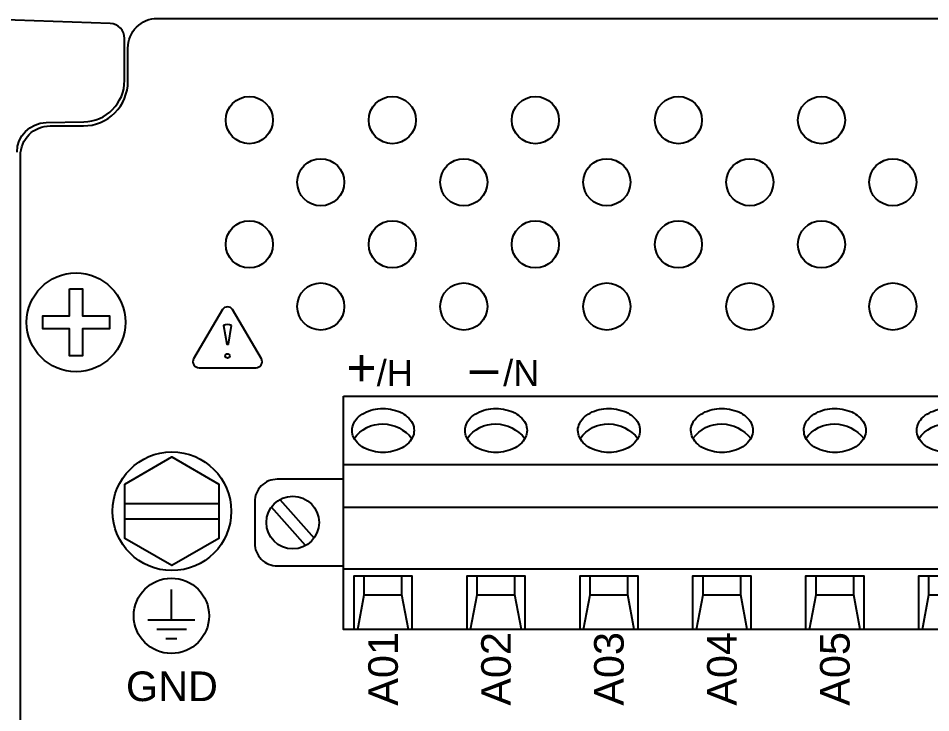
# Model space of a CAD drawing. Extents: x 1 to 47, y 1 to 35.
# Drawn here: x 39.383 to 41.806, y 15.219 to 17.063 of the extents above; entities that cross this region are included whole.
import ezdxf

# ---------------------------------------------------------------- set-up
doc = ezdxf.new("R2010")
doc.units = 0
doc.header["$MEASUREMENT"] = 0
for name, color, linetype in [('10_00______DWG_', 7, 'CONTINUOUS'), ('9_02__1__21_UNIVERSAL_BINA', 7, 'CONTINUOUS'), ('9_03__2__42_UNIVERSAL_BINA', 7, 'CONTINUOUS'), ('9_04__3__63_UNIVERSAL_BINA', 7, 'CONTINUOUS'), ('9_05__4__84_UNIVERSAL_BINA', 7, 'CONTINUOUS'), ('9_06__5__21_UNIVERSAL_BINA', 7, 'CONTINUOUS'), ('9_07__6__21_UNIVERSAL_BINA', 7, 'CONTINUOUS'), ('9_08__7__21_UNIVERSAL_BINA', 7, 'CONTINUOUS'), ('9_09__8__42_UNIVERSAL_BINA', 7, 'CONTINUOUS'), ('9_10__9__42_UNIVERSAL_BINA', 7, 'CONTINUOUS'), ('9_11__A__63_UNIVERSAL_BINA', 7, 'CONTINUOUS'), ('9_12__B__12_ELECTROMECHANI', 7, 'CONTINUOUS'), ('9_13__C__24_ELECTROMECHANI', 7, 'CONTINUOUS'), ('9_14__D__36_ELECTROMECHANI', 7, 'CONTINUOUS'), ('9_15__E__48_ELECTROMECHANI', 7, 'CONTINUOUS')]:
    doc.layers.add(name, color=color, linetype=linetype)
doc.styles.add('ARIAL', font='arial.ttf')

msp = doc.modelspace()

# ---------------------------------------------------------------- linework, layer by layer
at = {"layer": '10_00______DWG_'}
for points in [[(39.7527, 17.0629), (44.4181, 17.0629, -0.414214), (44.4968, 16.9841), (44.4968, 16.8956, 0.414214), (44.6149, 16.7775), (44.7035, 16.7775, -0.414214), (44.7822, 16.6987), (44.7822, 10.1436, -0.414214), (44.7035, 10.0649), (44.6149, 10.0649, 0.414214), (44.4968, 9.9467), (44.4968, 9.8582, -0.414214), (44.4181, 9.7794), (39.7527, 9.7794, -0.414214), (39.674, 9.8582), (39.674, 9.9467, 0.414214), (39.5558, 10.0649), (39.4673, 10.0649, -0.414214), (39.3885, 10.1436), (39.3885, 16.6987, -0.414214), (39.4673, 16.7775), (39.5558, 16.7775, 0.414214), (39.674, 16.8956), (39.674, 16.9841, -0.414214)], [(39.9251, 16.2898), (39.8486, 16.1591, 0.555022), (39.863, 16.1351), (40.0142, 16.1351, 0.555022), (40.0285, 16.1591), (39.952, 16.2898, 0.531445)], [(39.9489, 16.2473, 0.299493), (39.9283, 16.2473), (39.9363, 16.1983), (39.9369, 16.1977), (39.9402, 16.1977), (39.9408, 16.1983), (39.9489, 16.2473)], [(40.2694, 15.9736, -0.203751), (40.291, 16.0083, -0.133265), (40.3381, 16.0263, -0.119641), (40.3909, 16.0201, -0.162293), (40.4272, 15.9922, -0.234436), (40.4316, 15.9545, -0.182264), (40.4023, 15.9228, -0.124648), (40.3517, 15.9105, -0.124648), (40.301, 15.9228, -0.184228), (40.2717, 15.9545, -0.072555)], [(40.5694, 15.9736, -0.203751), (40.591, 16.0083, -0.133265), (40.6381, 16.0263, -0.119641), (40.6909, 16.0201, -0.162293), (40.7272, 15.9922, -0.234436), (40.7316, 15.9545, -0.182264), (40.7023, 15.9228, -0.124648), (40.6517, 15.9105, -0.124648), (40.601, 15.9228, -0.184228), (40.5717, 15.9545, -0.072555)], [(40.8694, 15.9736, -0.203751), (40.891, 16.0083, -0.133265), (40.9381, 16.0263, -0.119641), (40.9909, 16.0201, -0.162293), (41.0272, 15.9922, -0.234436), (41.0316, 15.9545, -0.182264), (41.0023, 15.9228, -0.124648), (40.9517, 15.9105, -0.124648), (40.901, 15.9228, -0.184228), (40.8717, 15.9545, -0.072555)], [(41.1694, 15.9736, -0.203751), (41.191, 16.0083, -0.133265), (41.2381, 16.0263, -0.119641), (41.2909, 16.0201, -0.162293), (41.3272, 15.9922, -0.234436), (41.3316, 15.9545, -0.182264), (41.3023, 15.9228, -0.124648), (41.2517, 15.9105, -0.124648), (41.201, 15.9228, -0.184228), (41.1717, 15.9545, -0.072555)], [(41.4694, 15.9736, -0.203751), (41.491, 16.0083, -0.133265), (41.5381, 16.0263, -0.119641), (41.5909, 16.0201, -0.162293), (41.6272, 15.9922, -0.234436), (41.6316, 15.9545, -0.182264), (41.6023, 15.9228, -0.124648), (41.5517, 15.9105, -0.124648), (41.501, 15.9228, -0.184228), (41.4717, 15.9545, -0.072555)], [(41.7694, 15.9736, -0.203751), (41.791, 16.0083, -0.133265), (41.8381, 16.0263, -0.119641), (41.8909, 16.0201, -0.162293), (41.9272, 15.9922, -0.234436), (41.9316, 15.9545, -0.182264), (41.9023, 15.9228, -0.124648), (41.8517, 15.9105, -0.124648), (41.801, 15.9228, -0.184228), (41.7717, 15.9545, -0.072555)]]:
    msp.add_lwpolyline(points, format="xyb", close=True, dxfattribs=at)
for points in [[(39.5187, 16.3445), (39.5537, 16.3445), (39.5537, 16.2734), (39.6248, 16.2734), (39.6248, 16.2384), (39.5537, 16.2384), (39.5537, 16.1673), (39.5187, 16.1673), (39.5187, 16.2384), (39.4476, 16.2384), (39.4476, 16.2734), (39.5187, 16.2734)], [(40.2467, 16.0603), (41.9567, 16.0603), (41.9567, 15.4403), (40.2467, 15.4403)], [(39.6659, 15.8264), (39.7909, 15.8986), (39.9159, 15.8264), (39.9159, 15.6821), (39.7909, 15.6099), (39.6659, 15.6821)]]:
    msp.add_lwpolyline(points, close=True, dxfattribs=at)
for points in [[(40.2749, 15.9477, -0.246683), (40.3514, 15.9863, -0.217208), (40.4285, 15.9478)], [(40.5749, 15.9477, -0.246683), (40.6514, 15.9863, -0.217208), (40.7285, 15.9478)], [(40.8749, 15.9477, -0.246683), (40.9514, 15.9863, -0.217208), (41.0285, 15.9478)], [(41.1749, 15.9477, -0.246683), (41.2514, 15.9863, -0.217208), (41.3285, 15.9478)], [(41.4749, 15.9477, -0.246683), (41.5514, 15.9863, -0.217208), (41.6285, 15.9478)], [(41.7749, 15.9477, -0.246683), (41.8514, 15.9863, -0.217208), (41.9285, 15.9478)], [(40.2467, 15.8393), (40.0707, 15.8393, 0.414214), (40.0107, 15.7793), (40.0107, 15.6693, 0.414214), (40.0707, 15.6093), (40.2467, 15.6093)]]:
    msp.add_lwpolyline(points, format="xyb", dxfattribs=at)
for points in [[(41.9567, 15.8773), (40.2467, 15.8773)], [(40.0775, 15.7854), (40.1683, 15.6831)], [(39.9159, 15.7742), (39.6659, 15.7742)], [(40.1458, 15.6632), (40.055, 15.7655)], [(41.9567, 15.7643), (40.2467, 15.7643)], [(39.6659, 15.7342), (39.9159, 15.7342)], [(41.9567, 15.6003), (40.2467, 15.6003)], [(40.2749, 15.4403), (40.2749, 15.5826), (40.4284, 15.5826), (40.4284, 15.4403)], [(40.2843, 15.4403), (40.3017, 15.5322), (40.3017, 15.5826)], [(40.419, 15.4403), (40.4017, 15.5322), (40.4017, 15.5826)], [(40.5749, 15.4403), (40.5749, 15.5826), (40.7284, 15.5826), (40.7284, 15.4403)], [(40.5843, 15.4403), (40.6017, 15.5322), (40.6017, 15.5826)], [(40.719, 15.4403), (40.7017, 15.5322), (40.7017, 15.5826)], [(40.8749, 15.4403), (40.8749, 15.5826), (41.0284, 15.5826), (41.0284, 15.4403)], [(40.8843, 15.4403), (40.9017, 15.5322), (40.9017, 15.5826)], [(41.019, 15.4403), (41.0017, 15.5322), (41.0017, 15.5826)], [(41.1749, 15.4403), (41.1749, 15.5826), (41.3284, 15.5826), (41.3284, 15.4403)], [(41.1843, 15.4403), (41.2017, 15.5322), (41.2017, 15.5826)], [(41.319, 15.4403), (41.3017, 15.5322), (41.3017, 15.5826)], [(41.4749, 15.4403), (41.4749, 15.5826), (41.6284, 15.5826), (41.6284, 15.4403)], [(41.4843, 15.4403), (41.5017, 15.5322), (41.5017, 15.5826)], [(41.619, 15.4403), (41.6017, 15.5322), (41.6017, 15.5826)], [(41.7749, 15.4403), (41.7749, 15.5826), (41.9284, 15.5826), (41.9284, 15.4403)], [(41.7843, 15.4403), (41.8017, 15.5322), (41.8017, 15.5826)], [(39.7895, 15.4665), (39.7895, 15.5465)], [(40.3017, 15.5322), (40.4017, 15.5322)], [(40.6017, 15.5322), (40.7017, 15.5322)], [(40.9017, 15.5322), (41.0017, 15.5322)], [(41.2017, 15.5322), (41.3017, 15.5322)], [(41.5017, 15.5322), (41.6017, 15.5322)], [(41.8017, 15.5322), (41.9017, 15.5322)], [(39.7272, 15.4665), (39.8518, 15.4665)], [(39.7507, 15.4415), (39.8295, 15.4415)], [(39.7751, 15.4165), (39.804, 15.4165)]]:
    msp.add_lwpolyline(points, dxfattribs=at)
for centre, radius in [((39.9964, 16.7928), 0.0626), ((40.3763, 16.7928), 0.0626), ((40.7562, 16.7928), 0.0626), ((41.1362, 16.7928), 0.0626), ((41.5161, 16.7928), 0.0626), ((40.1862, 16.6278), 0.0626), ((40.5661, 16.6278), 0.0626), ((40.946, 16.6278), 0.0626), ((41.3259, 16.6278), 0.0626), ((41.7058, 16.6278), 0.0626), ((39.9964, 16.4629), 0.0626), ((40.3763, 16.4629), 0.0626), ((40.7562, 16.4629), 0.0626), ((41.1362, 16.4629), 0.0626), ((41.5161, 16.4629), 0.0626), ((39.5362, 16.2559), 0.1312), ((40.1862, 16.2979), 0.0626), ((40.5661, 16.2979), 0.0626), ((40.946, 16.2979), 0.0626), ((41.3259, 16.2979), 0.0626), ((41.7058, 16.2979), 0.0626), ((39.9386, 16.1667), 0.0059), ((39.7909, 15.7542), 0.1575), ((40.1117, 15.7243), 0.07), ((39.7895, 15.4767), 0.1)]:
    msp.add_circle(centre, radius, dxfattribs=at)
at = {"layer": '9_02__1__21_UNIVERSAL_BINA'}
msp.add_lwpolyline([(39.3795, 16.7075, -0.409111), (39.4569, 16.7863), (39.5566, 16.788, 0.409111), (39.665, 16.8982), (39.665, 17.0097, 0.404026), (39.627, 17.049), (39.222, 17.0632)], format="xyb", dxfattribs=at)
at = {"layer": '9_03__2__42_UNIVERSAL_BINA'}
msp.add_lwpolyline([(39.3795, 16.7075, -0.409111), (39.4569, 16.7863), (39.5566, 16.788, 0.409111), (39.665, 16.8982), (39.665, 17.0097, 0.404026), (39.627, 17.049), (39.222, 17.0632)], format="xyb", dxfattribs=at)
at = {"layer": '9_04__3__63_UNIVERSAL_BINA'}
msp.add_lwpolyline([(39.3795, 16.7075, -0.409111), (39.4569, 16.7863), (39.5566, 16.788, 0.409111), (39.665, 16.8982), (39.665, 17.0097, 0.404026), (39.627, 17.049), (39.222, 17.0632)], format="xyb", dxfattribs=at)
at = {"layer": '9_05__4__84_UNIVERSAL_BINA'}
msp.add_lwpolyline([(39.3795, 16.7075, -0.409111), (39.4569, 16.7863), (39.5566, 16.788, 0.409111), (39.665, 16.8982), (39.665, 17.0097, 0.404026), (39.627, 17.049), (39.222, 17.0632)], format="xyb", dxfattribs=at)
at = {"layer": '9_06__5__21_UNIVERSAL_BINA'}
msp.add_lwpolyline([(39.3795, 16.7075, -0.409111), (39.4569, 16.7863), (39.5566, 16.788, 0.409111), (39.665, 16.8982), (39.665, 17.0097, 0.404026), (39.627, 17.049), (39.222, 17.0632)], format="xyb", dxfattribs=at)
at = {"layer": '9_07__6__21_UNIVERSAL_BINA'}
msp.add_lwpolyline([(39.3795, 16.7075, -0.409111), (39.4569, 16.7863), (39.5566, 16.788, 0.409111), (39.665, 16.8982), (39.665, 17.0097, 0.404026), (39.627, 17.049), (39.222, 17.0632)], format="xyb", dxfattribs=at)
at = {"layer": '9_08__7__21_UNIVERSAL_BINA'}
msp.add_lwpolyline([(39.3795, 16.7075, -0.409111), (39.4569, 16.7863), (39.5566, 16.788, 0.409111), (39.665, 16.8982), (39.665, 17.0097, 0.404026), (39.627, 17.049), (39.222, 17.0632)], format="xyb", dxfattribs=at)
at = {"layer": '9_09__8__42_UNIVERSAL_BINA'}
msp.add_lwpolyline([(39.3795, 16.7075, -0.409111), (39.4569, 16.7863), (39.5566, 16.788, 0.409111), (39.665, 16.8982), (39.665, 17.0097, 0.404026), (39.627, 17.049), (39.222, 17.0632)], format="xyb", dxfattribs=at)
at = {"layer": '9_10__9__42_UNIVERSAL_BINA'}
msp.add_lwpolyline([(39.3795, 16.7075, -0.409111), (39.4569, 16.7863), (39.5566, 16.788, 0.409111), (39.665, 16.8982), (39.665, 17.0097, 0.404026), (39.627, 17.049), (39.222, 17.0632)], format="xyb", dxfattribs=at)
at = {"layer": '9_11__A__63_UNIVERSAL_BINA'}
msp.add_lwpolyline([(39.3795, 16.7075, -0.409111), (39.4569, 16.7863), (39.5566, 16.788, 0.409111), (39.665, 16.8982), (39.665, 17.0097, 0.404026), (39.627, 17.049), (39.222, 17.0632)], format="xyb", dxfattribs=at)
at = {"layer": '9_12__B__12_ELECTROMECHANI'}
msp.add_lwpolyline([(39.3795, 16.7075, -0.409111), (39.4569, 16.7863), (39.5566, 16.788, 0.409111), (39.665, 16.8982), (39.665, 17.0097, 0.404026), (39.627, 17.049), (39.222, 17.0632)], format="xyb", dxfattribs=at)
at = {"layer": '9_13__C__24_ELECTROMECHANI'}
msp.add_lwpolyline([(39.3795, 16.7075, -0.409111), (39.4569, 16.7863), (39.5566, 16.788, 0.409111), (39.665, 16.8982), (39.665, 17.0097, 0.404026), (39.627, 17.049), (39.222, 17.0632)], format="xyb", dxfattribs=at)
at = {"layer": '9_14__D__36_ELECTROMECHANI'}
msp.add_lwpolyline([(39.3795, 16.7075, -0.409111), (39.4569, 16.7863), (39.5566, 16.788, 0.409111), (39.665, 16.8982), (39.665, 17.0097, 0.404026), (39.627, 17.049), (39.222, 17.0632)], format="xyb", dxfattribs=at)
at = {"layer": '9_15__E__48_ELECTROMECHANI'}
msp.add_lwpolyline([(39.3795, 16.7075, -0.409111), (39.4569, 16.7863), (39.5566, 16.788, 0.409111), (39.665, 16.8982), (39.665, 17.0097, 0.404026), (39.627, 17.049), (39.222, 17.0632)], format="xyb", dxfattribs=at)

# ---------------------------------------------------------------- texts
at = {"layer": '10_00______DWG_', "style": 'ARIAL'}
for s, height, p in [('+', 0.0983, (40.2546, 16.087)), ('/H', 0.06883, (40.3348, 16.087)), ('/N', 0.06883, (40.6707, 16.087)), ('–', 0.0983, (40.5818, 16.087)), ('GND', 0.07867, (39.6688, 15.2503))]:
    msp.add_text(s, height=height, dxfattribs=at).set_placement(p)
for s, p in [('A01', (40.391, 15.2381)), ('A02', (40.691, 15.2381)), ('A03', (40.9909, 15.2381)), ('A04', (41.291, 15.2381)), ('A05', (41.591, 15.2381))]:
    msp.add_text(s, height=0.07867, rotation=90, dxfattribs=at).set_placement(p)

doc.saveas('drawing.dxf')
